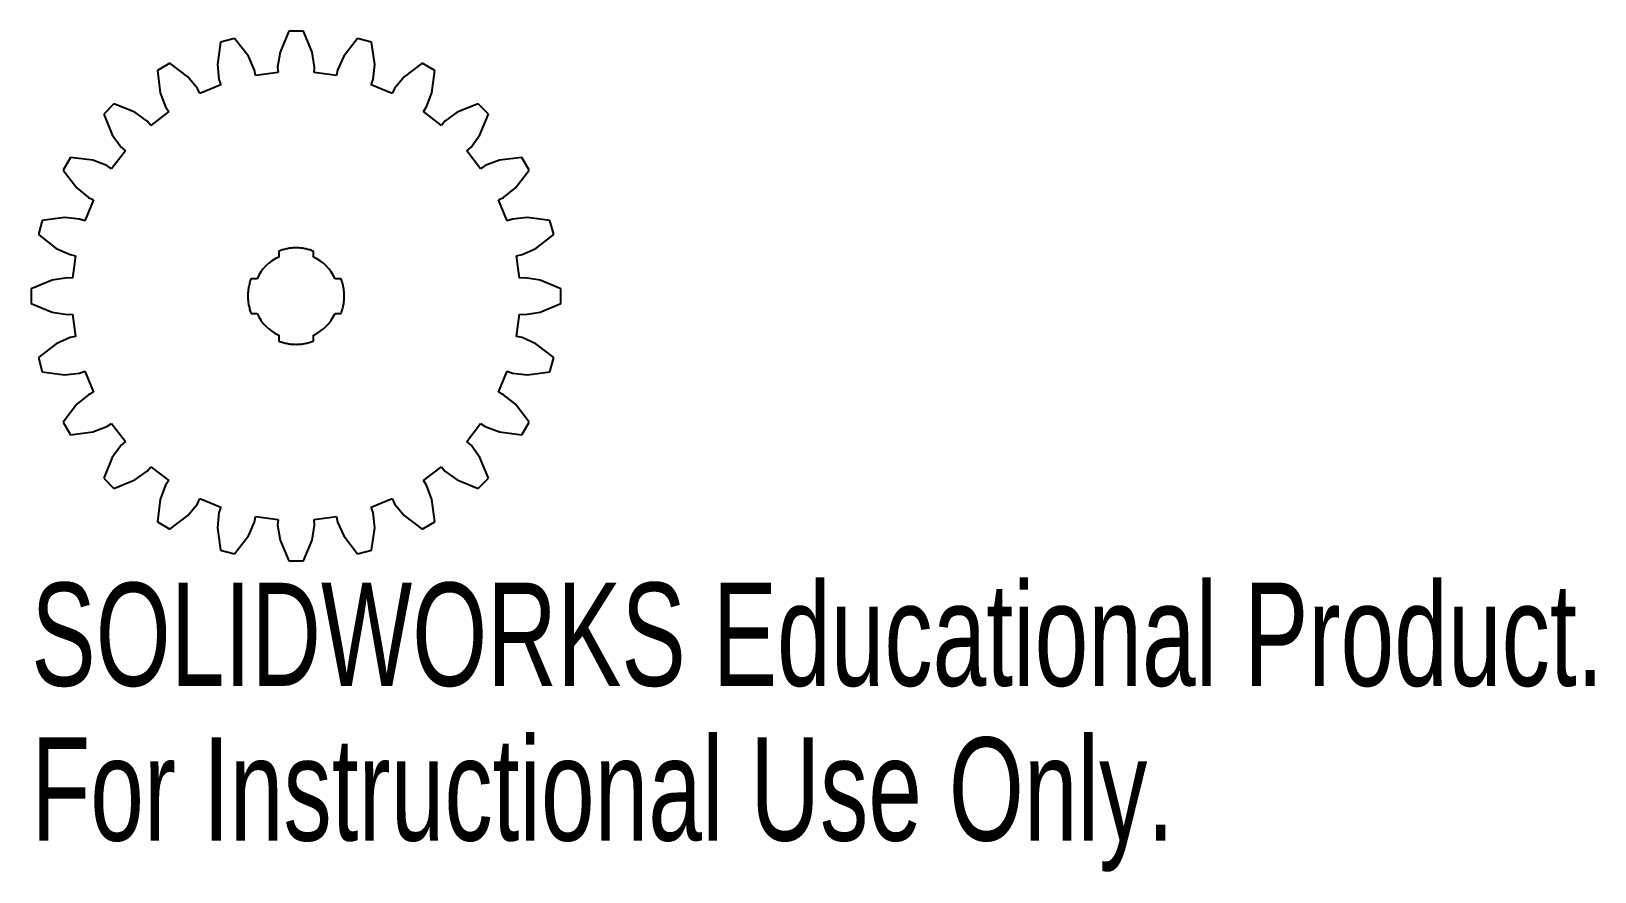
# Model space of a CAD drawing. Header units: millimetres. Extents: x 47.9 to 121.1, y 143.5 to 182.9.
import ezdxf

# ---------------------------------------------------------------- set-up
doc = ezdxf.new("R2010")
doc.units = ezdxf.units.MM
doc.styles.add('SLDTEXTSTYLE0', font='TXT', dxfattribs={"width": 0.7})

msp = doc.modelspace()

# ---------------------------------------------------------------- linework, layer by layer
at = {"color": 7, "linetype": 'Continuous', "lineweight": 25}
for p, q in [((57.387, 182.593), (56.728, 182.416)), ((58.034, 181.757), (57.387, 182.593)), ((59.928, 182.927), (59.52, 181.953)), ((60.611, 182.927), (59.928, 182.927)), ((61.019, 181.953), (60.611, 182.927)), ((63.151, 182.593), (62.505, 181.757)), ((63.811, 182.416), (63.151, 182.593)), ((56.728, 182.416), (56.586, 181.369)), ((58.326, 181.109), (58.034, 181.757)), ((59.52, 181.953), (59.405, 181.251)), ((61.134, 181.251), (61.019, 181.953)), ((62.505, 181.757), (62.212, 181.109)), ((63.953, 181.369), (63.811, 182.416)), ((54.36, 181.436), (53.769, 181.094)), ((53.769, 181.094), (53.903, 180.046)), ((55.201, 180.795), (54.36, 181.436)), ((56.586, 181.369), (56.656, 180.662)), ((58.374, 180.85), (58.326, 181.109)), ((59.426, 180.988), (58.374, 180.85)), ((59.405, 181.251), (59.426, 180.988)), ((61.112, 180.988), (61.134, 181.251)), ((62.165, 180.85), (61.112, 180.988)), ((62.212, 181.109), (62.165, 180.85)), ((63.882, 180.662), (63.953, 181.369)), ((66.178, 181.436), (65.338, 180.795)), ((66.77, 181.094), (66.178, 181.436)), ((66.636, 180.046), (66.77, 181.094)), ((55.651, 180.245), (55.201, 180.795)), ((55.764, 180.007), (55.651, 180.245)), ((56.745, 180.413), (55.764, 180.007)), ((56.656, 180.662), (56.745, 180.413)), ((63.794, 180.413), (63.882, 180.662)), ((64.774, 180.007), (63.794, 180.413)), ((64.887, 180.245), (64.774, 180.007)), ((65.338, 180.795), (64.887, 180.245)), ((51.736, 179.534), (51.253, 179.051)), ((52.714, 179.133), (51.736, 179.534)), ((53.903, 180.046), (54.154, 179.381)), ((66.384, 179.381), (66.636, 180.046)), ((68.802, 179.534), (67.825, 179.133)), ((69.286, 179.051), (68.802, 179.534)), ((51.253, 179.051), (51.654, 178.074)), ((53.291, 178.719), (52.714, 179.133)), ((54.304, 179.164), (53.462, 178.518)), ((54.154, 179.381), (54.304, 179.164)), ((66.235, 179.164), (66.384, 179.381)), ((67.077, 178.518), (66.235, 179.164)), ((67.825, 179.133), (67.248, 178.719)), ((68.885, 178.074), (69.286, 179.051)), ((51.654, 178.074), (52.068, 177.496)), ((53.462, 178.518), (53.291, 178.719)), ((67.248, 178.719), (67.077, 178.518)), ((68.47, 177.496), (68.885, 178.074)), ((52.269, 177.325), (51.623, 176.483)), ((52.068, 177.496), (52.269, 177.325)), ((68.269, 177.325), (68.47, 177.496)), ((68.915, 176.483), (68.269, 177.325)), ((49.693, 177.018), (49.352, 176.427)), ((50.741, 176.884), (49.693, 177.018)), ((51.406, 176.633), (50.741, 176.884)), ((51.623, 176.483), (51.406, 176.633)), ((69.132, 176.633), (68.915, 176.483)), ((69.797, 176.884), (69.132, 176.633)), ((70.845, 177.018), (69.797, 176.884)), ((71.187, 176.427), (70.845, 177.018)), ((49.352, 176.427), (49.992, 175.586)), ((70.547, 175.586), (71.187, 176.427)), ((49.992, 175.586), (50.542, 175.136)), ((50.542, 175.136), (50.78, 175.023)), ((69.758, 175.023), (69.997, 175.136)), ((69.997, 175.136), (70.547, 175.586)), ((50.78, 175.023), (50.374, 174.042)), ((70.165, 174.042), (69.758, 175.023)), ((48.371, 174.06), (48.194, 173.4)), ((49.418, 174.201), (48.371, 174.06)), ((50.125, 174.131), (49.418, 174.201)), ((50.374, 174.042), (50.125, 174.131)), ((70.413, 174.131), (70.165, 174.042)), ((71.12, 174.201), (70.413, 174.131)), ((72.167, 174.06), (71.12, 174.201)), ((72.344, 173.4), (72.167, 174.06)), ((48.194, 173.4), (49.03, 172.754)), ((71.508, 172.754), (72.344, 173.4)), ((49.03, 172.754), (49.678, 172.461)), ((49.678, 172.461), (49.937, 172.413)), ((49.937, 172.413), (49.799, 171.361)), ((59.459, 172.628), (59.459, 172.347)), ((61.079, 172.347), (61.079, 172.628)), ((70.601, 172.413), (70.861, 172.461)), ((70.74, 171.361), (70.601, 172.413)), ((70.861, 172.461), (71.508, 172.754)), ((48.835, 171.267), (47.86, 170.86)), ((47.86, 170.86), (47.86, 170.176)), ((49.536, 171.382), (48.835, 171.267)), ((49.799, 171.361), (49.536, 171.382)), ((58.441, 171.328), (58.159, 171.328)), ((62.379, 171.328), (62.098, 171.328)), ((71.003, 171.382), (70.74, 171.361)), ((71.704, 171.267), (71.003, 171.382)), ((72.679, 170.86), (71.704, 171.267)), ((72.679, 170.176), (72.679, 170.86)), ((47.86, 170.176), (48.835, 169.768)), ((71.704, 169.768), (72.679, 170.176)), ((48.835, 169.768), (49.536, 169.654)), ((49.536, 169.654), (49.799, 169.675)), ((49.799, 169.675), (49.937, 168.622)), ((58.159, 169.708), (58.441, 169.708)), ((62.098, 169.708), (62.379, 169.708)), ((70.601, 168.622), (70.74, 169.675)), ((70.74, 169.675), (71.003, 169.654)), ((71.003, 169.654), (71.704, 169.768)), ((49.678, 168.575), (49.03, 168.282)), ((49.937, 168.622), (49.678, 168.575)), ((59.459, 168.689), (59.459, 168.408)), ((61.079, 168.408), (61.079, 168.689)), ((70.861, 168.575), (70.601, 168.622)), ((71.508, 168.282), (70.861, 168.575)), ((49.03, 168.282), (48.194, 167.636)), ((72.344, 167.636), (71.508, 168.282)), ((48.194, 167.636), (48.371, 166.976)), ((72.167, 166.976), (72.344, 167.636)), ((48.371, 166.976), (49.418, 166.835)), ((49.418, 166.835), (50.125, 166.905)), ((50.125, 166.905), (50.374, 166.994)), ((50.374, 166.994), (50.78, 166.013)), ((69.758, 166.013), (70.165, 166.994)), ((70.165, 166.994), (70.413, 166.905)), ((70.413, 166.905), (71.12, 166.835)), ((71.12, 166.835), (72.167, 166.976)), ((50.542, 165.9), (49.992, 165.45)), ((50.78, 166.013), (50.542, 165.9)), ((69.997, 165.9), (69.758, 166.013)), ((70.547, 165.45), (69.997, 165.9)), ((49.992, 165.45), (49.352, 164.609)), ((71.187, 164.609), (70.547, 165.45)), ((49.352, 164.609), (49.693, 164.017)), ((49.693, 164.017), (50.741, 164.152)), ((50.741, 164.152), (51.406, 164.403)), ((51.406, 164.403), (51.623, 164.553)), ((51.623, 164.553), (52.269, 163.711)), ((68.269, 163.711), (68.915, 164.553)), ((68.915, 164.553), (69.132, 164.403)), ((69.132, 164.403), (69.797, 164.152)), ((69.797, 164.152), (70.845, 164.017)), ((70.845, 164.017), (71.187, 164.609)), ((52.068, 163.54), (51.654, 162.962)), ((52.269, 163.711), (52.068, 163.54)), ((68.47, 163.54), (68.269, 163.711)), ((68.885, 162.962), (68.47, 163.54)), ((51.654, 162.962), (51.253, 161.985)), ((69.286, 161.985), (68.885, 162.962)), ((51.253, 161.985), (51.736, 161.502)), ((52.714, 161.903), (53.291, 162.317)), ((53.291, 162.317), (53.462, 162.518)), ((53.462, 162.518), (54.304, 161.872)), ((66.235, 161.872), (67.077, 162.518)), ((67.077, 162.518), (67.248, 162.317)), ((67.248, 162.317), (67.825, 161.903)), ((68.802, 161.502), (69.286, 161.985)), ((51.736, 161.502), (52.714, 161.903)), ((54.154, 161.655), (53.903, 160.99)), ((54.304, 161.872), (54.154, 161.655)), ((66.384, 161.655), (66.235, 161.872)), ((66.636, 160.99), (66.384, 161.655)), ((67.825, 161.903), (68.802, 161.502)), ((53.903, 160.99), (53.769, 159.942)), ((55.201, 160.241), (55.651, 160.79)), ((55.651, 160.79), (55.764, 161.029)), ((55.764, 161.029), (56.745, 160.623)), ((56.745, 160.623), (56.656, 160.374)), ((63.794, 160.623), (64.774, 161.029)), ((63.882, 160.374), (63.794, 160.623)), ((64.774, 161.029), (64.887, 160.79)), ((64.887, 160.79), (65.338, 160.241)), ((66.77, 159.942), (66.636, 160.99)), ((53.769, 159.942), (54.36, 159.6)), ((54.36, 159.6), (55.201, 160.241)), ((56.656, 160.374), (56.586, 159.667)), ((58.034, 159.279), (58.326, 159.927)), ((58.326, 159.927), (58.374, 160.186)), ((58.374, 160.186), (59.426, 160.048)), ((59.426, 160.048), (59.405, 159.785)), ((59.405, 159.785), (59.52, 159.083)), ((61.019, 159.083), (61.134, 159.785)), ((61.112, 160.048), (62.165, 160.186)), ((61.134, 159.785), (61.112, 160.048)), ((62.165, 160.186), (62.212, 159.927)), ((62.212, 159.927), (62.505, 159.279)), ((63.953, 159.667), (63.882, 160.374)), ((65.338, 160.241), (66.178, 159.6)), ((66.178, 159.6), (66.77, 159.942)), ((56.586, 159.667), (56.728, 158.62)), ((57.387, 158.443), (58.034, 159.279)), ((59.52, 159.083), (59.928, 158.109)), ((60.611, 158.109), (61.019, 159.083)), ((62.505, 159.279), (63.151, 158.443)), ((63.811, 158.62), (63.953, 159.667)), ((56.728, 158.62), (57.387, 158.443)), ((63.151, 158.443), (63.811, 158.62)), ((59.928, 158.109), (60.611, 158.109))]:
    msp.add_line(p, q, dxfattribs=at)
for start, end in [(113.89113, 156.10887), (23.89113, 66.10887), (203.89113, 246.10887), (293.89113, 336.10887)]:
    msp.add_arc((60.269, 170.518), 2, start, end, dxfattribs=at)
for points in [[(61.079, 172.628), (60.269, 172.928), (59.459, 172.628)], [(58.159, 171.328), (57.859, 170.518), (58.159, 169.708)], [(62.379, 169.708), (62.679, 170.518), (62.379, 171.328)], [(59.459, 168.408), (60.269, 168.108), (61.079, 168.408)]]:
    msp.add_open_spline(points, degree=2, dxfattribs=at)

# ---------------------------------------------------------------- texts
at = {"color": 7, "linetype": 'Continuous', "char_height": 4.83362, "attachment_point": 1, "style": 'SLDTEXTSTYLE0'}
for s, insert in [('SOLIDWORKS Educational Product.', (47.86, 157.089)), ('For Instructional Use Only.', (47.86, 149.839))]:
    msp.add_mtext(s, dxfattribs=dict(at, insert=insert))

doc.saveas('drawing.dxf')
